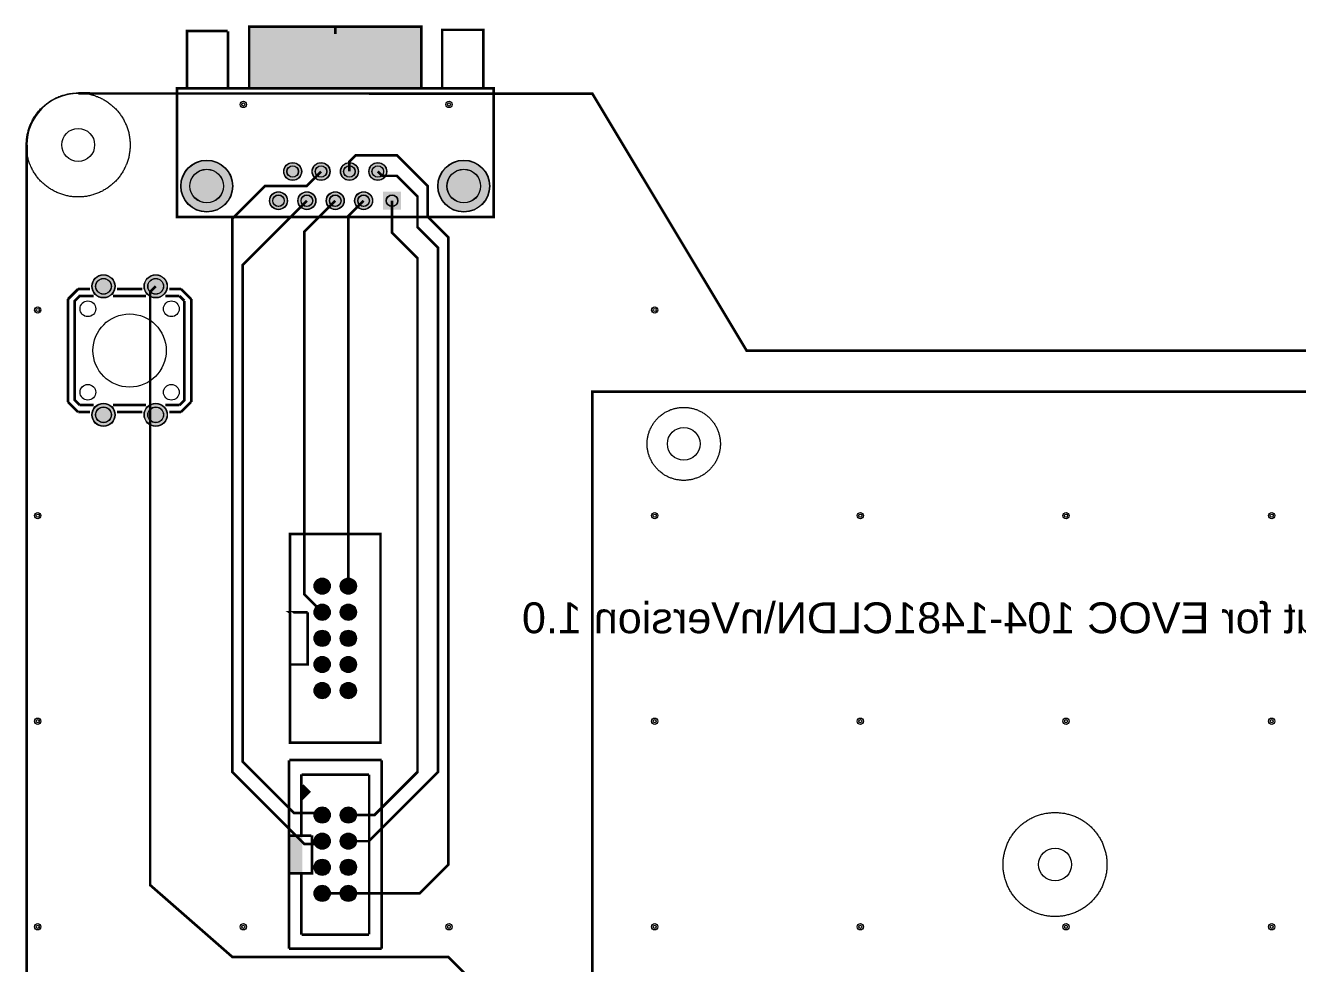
# Model space of a CAD drawing. Header units: millimetres. Extents: x 0 to 200, y -9 to 137.
# Drawn here: x -0.1 to 123.7, y 45.3 to 136.6 of the extents above; entities that cross this region are included whole.
import ezdxf

# ---------------------------------------------------------------- set-up
doc = ezdxf.new("R2010")
doc.units = ezdxf.units.MM
for name, color, linetype, true_color in [('BoardOutLine', 7, 'Continuous', 0xff00ff), ('BottomLayer', 7, 'Continuous', 0x0000ff), ('BottomSolderMaskLayer', 7, 'Continuous', 0xaa00ff), ('Document', 7, 'Continuous', 0xffffff), ('Hole', 7, 'Continuous', 0x222222), ('Multi-Layer', 7, 'Continuous', 0xc0c0c0), ('TopLayer', 7, 'Continuous', 0xff0000), ('TopSilkLayer', 7, 'Continuous', 0xffcc00), ('TopSolderMaskLayer', 7, 'Continuous', 0x800080)]:
    doc.layers.add(name, color=color, linetype=linetype, true_color=true_color)
doc.styles.get("Standard").update_dxf_attribs({"font": 'arial.ttf'})

msp = doc.modelspace()

# ---------------------------------------------------------------- hatches: boundary and pattern name
at = {"layer": 'BottomSolderMaskLayer'}
for points in [[(14.97, 121, 1), (20.03, 121, 1)], [(24.98, 122.42, 1), (26.74, 122.42, 1)], [(27.74, 122.42, 1), (29.5, 122.42, 1)], [(30.5, 122.42, 1), (32.26, 122.42, 1)], [(33.26, 122.42, 1), (35.02, 122.42, 1)], [(39.97, 121, 1), (45.03, 121, 1)], [(23.6, 119.58, 1), (25.36, 119.58, 1)], [(26.36, 119.58, 1), (28.12, 119.58, 1)], [(29.12, 119.58, 1), (30.88, 119.58, 1)], [(31.88, 119.58, 1), (33.64, 119.58, 1)], [(36.4, 118.7), (34.64, 118.7), (34.64, 120.46), (36.4, 120.46)], [(6.33, 111.25, 1), (8.59, 111.25, 1)], [(11.41, 111.25, 1), (13.67, 111.25, 1)], [(6.33, 98.75, 1), (8.59, 98.75, 1)], [(11.41, 98.75, 1), (13.67, 98.75, 1)], [(27.94, 82.08, 1), (29.52, 82.08, 1)], [(30.48, 82.08, 1), (32.06, 82.08, 1)], [(27.94, 79.54, 1), (29.52, 79.54, 1)], [(30.48, 79.54, 1), (32.06, 79.54, 1)], [(27.94, 77, 1), (29.52, 77, 1)], [(30.48, 77, 1), (32.06, 77, 1)], [(27.94, 74.46, 1), (29.52, 74.46, 1)], [(30.48, 74.46, 1), (32.06, 74.46, 1)], [(27.94, 71.92, 1), (29.52, 71.92, 1)], [(30.48, 71.92, 1), (32.06, 71.92, 1)], [(27.94, 59.81, 1), (29.52, 59.81, 1)], [(30.48, 59.81, 1), (32.06, 59.81, 1)], [(27.94, 57.27, 1), (29.52, 57.27, 1)], [(30.48, 57.27, 1), (32.06, 57.27, 1)], [(27.94, 54.73, 1), (29.52, 54.73, 1)], [(30.48, 54.73, 1), (32.06, 54.73, 1)], [(27.94, 52.19, 1), (29.52, 52.19, 1)], [(30.48, 52.19, 1), (32.06, 52.19, 1)]]:
    msp.add_hatch(color=256, dxfattribs=at).paths.add_polyline_path(points)
at = {"layer": 'Document'}
for points in [[(21.6, 130.5), (21.6, 136.5), (38.4, 136.5), (38.4, 130.5)], [(26.7, 62.81), (26.7, 61.46), (27.36, 62.12)], [(26.8, 57.8), (25.6, 57.8), (25.6, 54.2), (26.8, 54.2)]]:
    msp.add_hatch(color=256, dxfattribs=at).paths.add_polyline_path(points)
at = {"layer": 'Multi-Layer'}
for points in [[(15, 121, 1), (20, 121, 1)], [(25.01, 122.42, 1), (26.71, 122.42, 1)], [(27.77, 122.42, 1), (29.47, 122.42, 1)], [(30.53, 122.42, 1), (32.23, 122.42, 1)], [(33.29, 122.42, 1), (34.99, 122.42, 1)], [(40, 121, 1), (45, 121, 1)], [(23.63, 119.58, 1), (25.33, 119.58, 1)], [(26.39, 119.58, 1), (28.09, 119.58, 1)], [(29.15, 119.58, 1), (30.85, 119.58, 1)], [(31.91, 119.58, 1), (33.61, 119.58, 1)], [(36.37, 118.73), (34.67, 118.73), (34.67, 120.43), (36.37, 120.43)], [(6.36, 111.25, 1), (8.56, 111.25, 1)], [(11.44, 111.25, 1), (13.64, 111.25, 1)], [(6.36, 98.75, 1), (8.56, 98.75, 1)], [(11.44, 98.75, 1), (13.64, 98.75, 1)], [(27.97, 82.08, 1), (29.49, 82.08, 1)], [(30.51, 82.08, 1), (32.03, 82.08, 1)], [(27.97, 79.54, 1), (29.49, 79.54, 1)], [(30.51, 79.54, 1), (32.03, 79.54, 1)], [(27.97, 77, 1), (29.49, 77, 1)], [(30.51, 77, 1), (32.03, 77, 1)], [(27.97, 74.46, 1), (29.49, 74.46, 1)], [(30.51, 74.46, 1), (32.03, 74.46, 1)], [(27.97, 71.92, 1), (29.49, 71.92, 1)], [(30.51, 71.92, 1), (32.03, 71.92, 1)], [(27.97, 59.81, 1), (29.49, 59.81, 1)], [(30.51, 59.81, 1), (32.03, 59.81, 1)], [(27.97, 57.27, 1), (29.49, 57.27, 1)], [(30.51, 57.27, 1), (32.03, 57.27, 1)], [(27.97, 54.73, 1), (29.49, 54.73, 1)], [(30.51, 54.73, 1), (32.03, 54.73, 1)], [(27.97, 52.19, 1), (29.49, 52.19, 1)], [(30.51, 52.19, 1), (32.03, 52.19, 1)]]:
    msp.add_hatch(color=256, dxfattribs=at).paths.add_polyline_path(points)
at = {"layer": 'TopSolderMaskLayer'}
for points in [[(14.97, 121, 1), (20.03, 121, 1)], [(24.98, 122.42, 1), (26.74, 122.42, 1)], [(27.74, 122.42, 1), (29.5, 122.42, 1)], [(30.5, 122.42, 1), (32.26, 122.42, 1)], [(33.26, 122.42, 1), (35.02, 122.42, 1)], [(39.97, 121, 1), (45.03, 121, 1)], [(23.6, 119.58, 1), (25.36, 119.58, 1)], [(26.36, 119.58, 1), (28.12, 119.58, 1)], [(29.12, 119.58, 1), (30.88, 119.58, 1)], [(31.88, 119.58, 1), (33.64, 119.58, 1)], [(36.4, 118.7), (34.64, 118.7), (34.64, 120.46), (36.4, 120.46)], [(6.33, 111.25, 1), (8.59, 111.25, 1)], [(11.41, 111.25, 1), (13.67, 111.25, 1)], [(6.33, 98.75, 1), (8.59, 98.75, 1)], [(11.41, 98.75, 1), (13.67, 98.75, 1)], [(27.94, 82.08, 1), (29.52, 82.08, 1)], [(30.48, 82.08, 1), (32.06, 82.08, 1)], [(27.94, 79.54, 1), (29.52, 79.54, 1)], [(30.48, 79.54, 1), (32.06, 79.54, 1)], [(27.94, 77, 1), (29.52, 77, 1)], [(30.48, 77, 1), (32.06, 77, 1)], [(27.94, 74.46, 1), (29.52, 74.46, 1)], [(30.48, 74.46, 1), (32.06, 74.46, 1)], [(27.94, 71.92, 1), (29.52, 71.92, 1)], [(30.48, 71.92, 1), (32.06, 71.92, 1)], [(27.94, 59.81, 1), (29.52, 59.81, 1)], [(30.48, 59.81, 1), (32.06, 59.81, 1)], [(27.94, 57.27, 1), (29.52, 57.27, 1)], [(30.48, 57.27, 1), (32.06, 57.27, 1)], [(27.94, 54.73, 1), (29.52, 54.73, 1)], [(30.48, 54.73, 1), (32.06, 54.73, 1)], [(27.94, 52.19, 1), (29.52, 52.19, 1)], [(30.48, 52.19, 1), (32.06, 52.19, 1)]]:
    msp.add_hatch(color=256, dxfattribs=at).paths.add_polyline_path(points)

# ---------------------------------------------------------------- linework, layer by layer
at = {"layer": 'BoardOutLine', "const_width": 0.254}
for points in [[(5, 130.01), (55, 130), (70, 105), (100, 105), (130, 105)], [(0, 5), (0, 125)]]:
    msp.add_lwpolyline(points, dxfattribs=at)
at = {"layer": 'BoardOutLine'}
msp.add_arc((5, 125), 5, 90, 180.0003, dxfattribs=at)
at = {"layer": 'BottomLayer'}
for points in [[(-0.05, 125), (-0.05, 125.1), (-0.05, 125.2), (-0.04, 125.31), (-0.03, 125.41), (-0.03, 125.51), (-0.01, 125.61), (0, 125.71), (0.01, 125.81), (0.03, 125.91), (0.05, 126.01), (0.07, 126.11), (0.09, 126.21), (0.12, 126.31), (0.15, 126.41), (0.18, 126.5), (0.21, 126.6), (0.24, 126.7), (0.28, 126.79), (0.31, 126.89), (0.35, 126.98), (0.39, 127.08), (0.43, 127.17), (0.48, 127.26), (0.52, 127.35), (0.57, 127.44), (0.62, 127.53), (0.67, 127.62), (0.73, 127.7), (0.78, 127.79), (0.84, 127.87), (0.9, 127.96), (0.96, 128.04), (1.02, 128.12), (1.08, 128.2), (1.15, 128.28), (1.22, 128.36), (1.28, 128.43), (1.35, 128.51), (1.43, 128.58), (1.5, 128.65), (1.57, 128.72), (1.65, 128.79), (1.72, 128.85), (1.8, 128.92), (1.88, 128.98), (1.96, 129.05), (2.04, 129.11), (2.13, 129.16), (2.21, 129.22), (2.3, 129.28), (2.38, 129.33), (2.47, 129.38), (2.56, 129.43), (2.65, 129.48), (2.74, 129.53), (2.83, 129.57), (2.92, 129.62), (3.02, 129.66), (3.11, 129.7), (3.21, 129.73), (3.3, 129.77), (3.4, 129.8), (3.5, 129.83), (3.59, 129.86), (3.69, 129.89), (3.79, 129.91), (3.89, 129.94), (3.99, 129.96), (4.09, 129.98), (4.19, 130), (4.29, 130.01), (4.39, 130.02), (4.49, 130.04), (4.59, 130.04), (4.69, 130.05), (4.8, 130.06), (4.9, 130.06), (5, 130.06), (5.1, 130.06), (5.2, 130.06), (5.31, 130.05), (5.41, 130.04), (5.51, 130.04), (5.61, 130.02), (5.71, 130.01), (5.81, 130), (5.91, 129.98), (6.01, 129.96), (6.11, 129.94), (6.21, 129.91), (6.31, 129.89), (6.41, 129.86), (6.5, 129.83), (6.6, 129.8), (6.7, 129.77), (6.79, 129.73), (6.89, 129.7), (6.98, 129.66), (7.08, 129.62), (7.17, 129.57), (7.26, 129.53), (7.35, 129.48), (7.44, 129.43), (7.53, 129.38), (7.62, 129.33), (7.7, 129.28), (7.79, 129.22), (7.87, 129.16), (7.96, 129.11), (8.04, 129.05), (8.12, 128.98), (8.2, 128.92), (8.28, 128.85), (8.35, 128.79), (8.43, 128.72), (8.5, 128.65), (8.57, 128.58), (8.65, 128.51), (8.72, 128.43), (8.78, 128.36), (8.85, 128.28), (8.92, 128.2), (8.98, 128.12), (9.04, 128.04), (9.1, 127.96), (9.16, 127.87), (9.22, 127.79), (9.27, 127.7), (9.33, 127.62), (9.38, 127.53), (9.43, 127.44), (9.48, 127.35), (9.52, 127.26), (9.57, 127.17), (9.61, 127.08), (9.65, 126.98), (9.69, 126.89), (9.72, 126.79), (9.76, 126.7), (9.79, 126.6), (9.82, 126.5), (9.85, 126.41), (9.88, 126.31), (9.91, 126.21), (9.93, 126.11), (9.95, 126.01), (9.97, 125.91), (9.99, 125.81), (10, 125.71), (10.01, 125.61), (10.03, 125.51), (10.03, 125.41), (10.04, 125.31), (10.05, 125.2), (10.05, 125.1), (10.05, 125), (10.05, 124.9), (10.05, 124.8), (10.04, 124.69), (10.03, 124.59), (10.03, 124.49), (10.01, 124.39), (10, 124.29), (9.99, 124.19), (9.97, 124.09), (9.95, 123.99), (9.93, 123.89), (9.91, 123.79), (9.88, 123.69), (9.85, 123.59), (9.82, 123.5), (9.79, 123.4), (9.76, 123.3), (9.72, 123.21), (9.69, 123.11), (9.65, 123.02), (9.61, 122.92), (9.57, 122.83), (9.52, 122.74), (9.48, 122.65), (9.43, 122.56), (9.38, 122.47), (9.33, 122.38), (9.27, 122.3), (9.22, 122.21), (9.16, 122.13), (9.1, 122.04), (9.04, 121.96), (8.98, 121.88), (8.92, 121.8), (8.85, 121.72), (8.78, 121.64), (8.72, 121.57), (8.65, 121.49), (8.57, 121.42), (8.5, 121.35), (8.43, 121.28), (8.35, 121.21), (8.28, 121.15), (8.2, 121.08), (8.12, 121.02), (8.04, 120.95), (7.96, 120.89), (7.87, 120.84), (7.79, 120.78), (7.7, 120.72), (7.62, 120.67), (7.53, 120.62), (7.44, 120.57), (7.35, 120.52), (7.26, 120.47), (7.17, 120.43), (7.08, 120.38), (6.98, 120.34), (6.89, 120.3), (6.79, 120.27), (6.7, 120.23), (6.6, 120.2), (6.5, 120.17), (6.41, 120.14), (6.31, 120.11), (6.21, 120.09), (6.11, 120.06), (6.01, 120.04), (5.91, 120.02), (5.81, 120), (5.71, 119.99), (5.61, 119.98), (5.51, 119.96), (5.41, 119.96), (5.31, 119.95), (5.2, 119.94), (5.1, 119.94), (5, 119.94), (4.9, 119.94), (4.8, 119.94), (4.69, 119.95), (4.59, 119.96), (4.49, 119.96), (4.39, 119.98), (4.29, 119.99), (4.19, 120), (4.09, 120.02), (3.99, 120.04), (3.89, 120.06), (3.79, 120.09), (3.69, 120.11), (3.59, 120.14), (3.5, 120.17), (3.4, 120.2), (3.3, 120.23), (3.21, 120.27), (3.11, 120.3), (3.02, 120.34), (2.92, 120.38), (2.83, 120.43), (2.74, 120.47), (2.65, 120.52), (2.56, 120.57), (2.47, 120.62), (2.38, 120.67), (2.3, 120.72), (2.21, 120.78), (2.13, 120.84), (2.04, 120.89), (1.96, 120.95), (1.88, 121.02), (1.8, 121.08), (1.72, 121.15), (1.65, 121.21), (1.57, 121.28), (1.5, 121.35), (1.43, 121.42), (1.35, 121.49), (1.28, 121.57), (1.22, 121.64), (1.15, 121.72), (1.08, 121.8), (1.02, 121.88), (0.96, 121.96), (0.9, 122.04), (0.84, 122.13), (0.78, 122.21), (0.73, 122.3), (0.67, 122.38), (0.62, 122.47), (0.57, 122.56), (0.52, 122.65), (0.48, 122.74), (0.43, 122.83), (0.39, 122.92), (0.35, 123.02), (0.31, 123.11), (0.28, 123.21), (0.24, 123.3), (0.21, 123.4), (0.18, 123.5), (0.15, 123.59), (0.12, 123.69), (0.09, 123.79), (0.07, 123.89), (0.05, 123.99), (0.03, 124.09), (0.01, 124.19), (0, 124.29), (-0.01, 124.39), (-0.03, 124.49), (-0.03, 124.59), (-0.04, 124.69), (-0.05, 124.8), (-0.05, 124.9), (-0.05, 125)], [(63.89, 99.47), (63.98, 99.47), (64.06, 99.47), (64.15, 99.46), (64.23, 99.46), (64.32, 99.45), (64.4, 99.44), (64.49, 99.42), (64.57, 99.41), (64.65, 99.39), (64.74, 99.37), (64.82, 99.35), (64.9, 99.33), (64.98, 99.3), (65.06, 99.27), (65.14, 99.25), (65.22, 99.22), (65.3, 99.18), (65.38, 99.15), (65.46, 99.11), (65.53, 99.07), (65.61, 99.03), (65.68, 98.99), (65.76, 98.95), (65.83, 98.9), (65.9, 98.85), (65.97, 98.81), (66.04, 98.76), (66.11, 98.7), (66.17, 98.65), (66.24, 98.59), (66.3, 98.54), (66.36, 98.48), (66.42, 98.42), (66.48, 98.36), (66.54, 98.3), (66.6, 98.23), (66.65, 98.17), (66.7, 98.1), (66.76, 98.03), (66.81, 97.96), (66.85, 97.89), (66.9, 97.82), (66.94, 97.75), (66.99, 97.67), (67.03, 97.6), (67.07, 97.52), (67.11, 97.45), (67.14, 97.37), (67.18, 97.29), (67.21, 97.21), (67.24, 97.13), (67.27, 97.05), (67.29, 96.97), (67.32, 96.89), (67.34, 96.81), (67.36, 96.72), (67.38, 96.64), (67.39, 96.56), (67.41, 96.47), (67.42, 96.39), (67.43, 96.3), (67.44, 96.22), (67.44, 96.13), (67.45, 96.05), (67.45, 95.96), (67.45, 95.88), (67.45, 95.79), (67.44, 95.71), (67.44, 95.62), (67.43, 95.54), (67.42, 95.45), (67.41, 95.37), (67.39, 95.28), (67.38, 95.2), (67.36, 95.12), (67.34, 95.03), (67.32, 94.95), (67.29, 94.87), (67.27, 94.79), (67.24, 94.71), (67.21, 94.63), (67.18, 94.55), (67.14, 94.47), (67.11, 94.39), (67.07, 94.32), (67.03, 94.24), (66.99, 94.17), (66.94, 94.09), (66.9, 94.02), (66.85, 93.95), (66.81, 93.88), (66.76, 93.81), (66.7, 93.74), (66.65, 93.68), (66.6, 93.61), (66.54, 93.55), (66.48, 93.48), (66.42, 93.42), (66.36, 93.36), (66.3, 93.3), (66.24, 93.25), (66.17, 93.19), (66.11, 93.14), (66.04, 93.09), (65.97, 93.04), (65.9, 92.99), (65.83, 92.94), (65.76, 92.89), (65.68, 92.85), (65.61, 92.81), (65.53, 92.77), (65.46, 92.73), (65.38, 92.69), (65.3, 92.66), (65.22, 92.63), (65.14, 92.6), (65.06, 92.57), (64.98, 92.54), (64.9, 92.51), (64.82, 92.49), (64.74, 92.47), (64.65, 92.45), (64.57, 92.43), (64.49, 92.42), (64.4, 92.41), (64.32, 92.39), (64.23, 92.39), (64.15, 92.38), (64.06, 92.37), (63.98, 92.37), (63.89, 92.37), (63.81, 92.37), (63.72, 92.37), (63.64, 92.38), (63.55, 92.39), (63.47, 92.39), (63.38, 92.41), (63.3, 92.42), (63.21, 92.43), (63.13, 92.45), (63.05, 92.47), (62.96, 92.49), (62.88, 92.51), (62.8, 92.54), (62.72, 92.57), (62.64, 92.6), (62.56, 92.63), (62.48, 92.66), (62.4, 92.69), (62.33, 92.73), (62.25, 92.77), (62.17, 92.81), (62.1, 92.85), (62.03, 92.89), (61.95, 92.94), (61.88, 92.99), (61.81, 93.04), (61.74, 93.09), (61.68, 93.14), (61.61, 93.19), (61.55, 93.25), (61.48, 93.3), (61.42, 93.36), (61.36, 93.42), (61.3, 93.48), (61.24, 93.55), (61.19, 93.61), (61.13, 93.68), (61.08, 93.74), (61.03, 93.81), (60.98, 93.88), (60.93, 93.95), (60.88, 94.02), (60.84, 94.09), (60.79, 94.17), (60.75, 94.24), (60.71, 94.32), (60.68, 94.39), (60.64, 94.47), (60.61, 94.55), (60.57, 94.63), (60.54, 94.71), (60.52, 94.79), (60.49, 94.87), (60.47, 94.95), (60.44, 95.03), (60.42, 95.12), (60.41, 95.2), (60.39, 95.28), (60.37, 95.37), (60.36, 95.45), (60.35, 95.54), (60.34, 95.62), (60.34, 95.71), (60.33, 95.79), (60.33, 95.88), (60.33, 95.96), (60.33, 96.05), (60.34, 96.13), (60.34, 96.22), (60.35, 96.3), (60.36, 96.39), (60.37, 96.47), (60.39, 96.56), (60.41, 96.64), (60.42, 96.72), (60.44, 96.81), (60.47, 96.89), (60.49, 96.97), (60.52, 97.05), (60.54, 97.13), (60.57, 97.21), (60.61, 97.29), (60.64, 97.37), (60.68, 97.45), (60.71, 97.52), (60.75, 97.6), (60.79, 97.67), (60.84, 97.75), (60.88, 97.82), (60.93, 97.89), (60.98, 97.96), (61.03, 98.03), (61.08, 98.1), (61.13, 98.17), (61.19, 98.23), (61.24, 98.3), (61.3, 98.36), (61.36, 98.42), (61.42, 98.48), (61.48, 98.54), (61.55, 98.59), (61.61, 98.65), (61.68, 98.7), (61.74, 98.76), (61.81, 98.81), (61.88, 98.85), (61.95, 98.9), (62.03, 98.95), (62.1, 98.99), (62.17, 99.03), (62.25, 99.07), (62.33, 99.11), (62.4, 99.15), (62.48, 99.18), (62.56, 99.22), (62.64, 99.25), (62.72, 99.27), (62.8, 99.3), (62.88, 99.33), (62.96, 99.35), (63.05, 99.37), (63.13, 99.39), (63.21, 99.41), (63.3, 99.42), (63.38, 99.44), (63.47, 99.45), (63.55, 99.46), (63.64, 99.46), (63.72, 99.47), (63.81, 99.47), (63.89, 99.47)], [(94.95, 55), (94.95, 55.1), (94.95, 55.2), (94.96, 55.31), (94.97, 55.41), (94.97, 55.51), (94.99, 55.61), (95, 55.71), (95.01, 55.81), (95.03, 55.91), (95.05, 56.01), (95.07, 56.11), (95.09, 56.21), (95.12, 56.31), (95.15, 56.41), (95.18, 56.5), (95.21, 56.6), (95.24, 56.7), (95.28, 56.79), (95.31, 56.89), (95.35, 56.98), (95.39, 57.08), (95.43, 57.17), (95.48, 57.26), (95.52, 57.35), (95.57, 57.44), (95.62, 57.53), (95.67, 57.62), (95.73, 57.7), (95.78, 57.79), (95.84, 57.87), (95.9, 57.96), (95.96, 58.04), (96.02, 58.12), (96.08, 58.2), (96.15, 58.28), (96.22, 58.36), (96.28, 58.43), (96.35, 58.51), (96.43, 58.58), (96.5, 58.65), (96.57, 58.72), (96.65, 58.79), (96.72, 58.85), (96.8, 58.92), (96.88, 58.98), (96.96, 59.05), (97.04, 59.11), (97.13, 59.16), (97.21, 59.22), (97.3, 59.28), (97.38, 59.33), (97.47, 59.38), (97.56, 59.43), (97.65, 59.48), (97.74, 59.53), (97.83, 59.57), (97.92, 59.62), (98.02, 59.66), (98.11, 59.7), (98.21, 59.73), (98.3, 59.77), (98.4, 59.8), (98.5, 59.83), (98.59, 59.86), (98.69, 59.89), (98.79, 59.91), (98.89, 59.94), (98.99, 59.96), (99.09, 59.98), (99.19, 60), (99.29, 60.01), (99.39, 60.02), (99.49, 60.04), (99.59, 60.04), (99.69, 60.05), (99.8, 60.06), (99.9, 60.06), (100, 60.06), (100.1, 60.06), (100.2, 60.06), (100.31, 60.05), (100.41, 60.04), (100.51, 60.04), (100.61, 60.02), (100.71, 60.01), (100.81, 60), (100.91, 59.98), (101.01, 59.96), (101.11, 59.94), (101.21, 59.91), (101.31, 59.89), (101.41, 59.86), (101.5, 59.83), (101.6, 59.8), (101.7, 59.77), (101.79, 59.73), (101.89, 59.7), (101.98, 59.66), (102.08, 59.62), (102.17, 59.57), (102.26, 59.53), (102.35, 59.48), (102.44, 59.43), (102.53, 59.38), (102.62, 59.33), (102.7, 59.28), (102.79, 59.22), (102.87, 59.16), (102.96, 59.11), (103.04, 59.05), (103.12, 58.98), (103.2, 58.92), (103.28, 58.85), (103.35, 58.79), (103.43, 58.72), (103.5, 58.65), (103.57, 58.58), (103.65, 58.51), (103.72, 58.43), (103.78, 58.36), (103.85, 58.28), (103.92, 58.2), (103.98, 58.12), (104.04, 58.04), (104.1, 57.96), (104.16, 57.87), (104.22, 57.79), (104.27, 57.7), (104.33, 57.62), (104.38, 57.53), (104.43, 57.44), (104.48, 57.35), (104.52, 57.26), (104.57, 57.17), (104.61, 57.08), (104.65, 56.98), (104.69, 56.89), (104.72, 56.79), (104.76, 56.7), (104.79, 56.6), (104.82, 56.5), (104.85, 56.41), (104.88, 56.31), (104.91, 56.21), (104.93, 56.11), (104.95, 56.01), (104.97, 55.91), (104.99, 55.81), (105, 55.71), (105.01, 55.61), (105.03, 55.51), (105.03, 55.41), (105.04, 55.31), (105.05, 55.2), (105.05, 55.1), (105.05, 55), (105.05, 54.9), (105.05, 54.8), (105.04, 54.69), (105.03, 54.59), (105.03, 54.49), (105.01, 54.39), (105, 54.29), (104.99, 54.19), (104.97, 54.09), (104.95, 53.99), (104.93, 53.89), (104.91, 53.79), (104.88, 53.69), (104.85, 53.59), (104.82, 53.49), (104.79, 53.4), (104.76, 53.3), (104.72, 53.21), (104.69, 53.11), (104.65, 53.02), (104.61, 52.92), (104.57, 52.83), (104.52, 52.74), (104.48, 52.65), (104.43, 52.56), (104.38, 52.47), (104.33, 52.38), (104.27, 52.3), (104.22, 52.21), (104.16, 52.13), (104.1, 52.04), (104.04, 51.96), (103.98, 51.88), (103.92, 51.8), (103.85, 51.72), (103.78, 51.64), (103.72, 51.57), (103.65, 51.49), (103.57, 51.42), (103.5, 51.35), (103.43, 51.28), (103.35, 51.21), (103.28, 51.15), (103.2, 51.08), (103.12, 51.02), (103.04, 50.95), (102.96, 50.89), (102.87, 50.83), (102.79, 50.78), (102.7, 50.72), (102.62, 50.67), (102.53, 50.62), (102.44, 50.57), (102.35, 50.52), (102.26, 50.47), (102.17, 50.43), (102.08, 50.38), (101.98, 50.34), (101.89, 50.3), (101.79, 50.27), (101.7, 50.23), (101.6, 50.2), (101.5, 50.17), (101.41, 50.14), (101.31, 50.11), (101.21, 50.09), (101.11, 50.06), (101.01, 50.04), (100.91, 50.02), (100.81, 50), (100.71, 49.99), (100.61, 49.98), (100.51, 49.96), (100.41, 49.95), (100.31, 49.95), (100.2, 49.94), (100.1, 49.94), (100, 49.94), (99.9, 49.94), (99.8, 49.94), (99.69, 49.95), (99.59, 49.95), (99.49, 49.96), (99.39, 49.98), (99.29, 49.99), (99.19, 50), (99.09, 50.02), (98.99, 50.04), (98.89, 50.06), (98.79, 50.09), (98.69, 50.11), (98.59, 50.14), (98.5, 50.17), (98.4, 50.2), (98.3, 50.23), (98.21, 50.27), (98.11, 50.3), (98.02, 50.34), (97.92, 50.38), (97.83, 50.43), (97.74, 50.47), (97.65, 50.52), (97.56, 50.57), (97.47, 50.62), (97.38, 50.67), (97.3, 50.72), (97.21, 50.78), (97.13, 50.83), (97.04, 50.89), (96.96, 50.95), (96.88, 51.02), (96.8, 51.08), (96.72, 51.15), (96.65, 51.21), (96.57, 51.28), (96.5, 51.35), (96.43, 51.42), (96.35, 51.49), (96.28, 51.57), (96.22, 51.64), (96.15, 51.72), (96.08, 51.8), (96.02, 51.88), (95.96, 51.96), (95.9, 52.04), (95.84, 52.13), (95.78, 52.21), (95.73, 52.3), (95.67, 52.38), (95.62, 52.47), (95.57, 52.56), (95.52, 52.65), (95.48, 52.74), (95.43, 52.83), (95.39, 52.92), (95.35, 53.02), (95.31, 53.11), (95.28, 53.21), (95.24, 53.3), (95.21, 53.4), (95.18, 53.49), (95.15, 53.59), (95.12, 53.69), (95.09, 53.79), (95.07, 53.89), (95.05, 53.99), (95.03, 54.09), (95.01, 54.19), (95, 54.29), (94.99, 54.39), (94.97, 54.49), (94.97, 54.59), (94.96, 54.69), (94.95, 54.8), (94.95, 54.9), (94.95, 55)]]:
    msp.add_lwpolyline(points, close=True, dxfattribs=at)
at = {"layer": 'BottomSolderMaskLayer'}
for centre, radius in [((17.5, 121), 2.53), ((17.5, 121), 1.64), ((25.86, 122.42), 0.875), ((25.86, 122.42), 0.566), ((28.62, 122.42), 0.875), ((28.62, 122.42), 0.566), ((31.38, 122.42), 0.875), ((31.38, 122.42), 0.566), ((34.14, 122.42), 0.875), ((34.14, 122.42), 0.566), ((42.5, 121), 2.53), ((42.5, 121), 1.64), ((24.48, 119.58), 0.875), ((24.48, 119.58), 0.566), ((27.24, 119.58), 0.875), ((27.24, 119.58), 0.566), ((30, 119.58), 0.875), ((30, 119.58), 0.566), ((32.76, 119.58), 0.875), ((32.76, 119.58), 0.566), ((35.52, 119.58), 0.566), ((7.46, 111.25), 1.13), ((7.46, 111.25), 0.767), ((12.54, 111.25), 1.13), ((12.54, 111.25), 0.767), ((7.46, 98.75), 1.13), ((7.46, 98.75), 0.767), ((12.54, 98.75), 1.13), ((12.54, 98.75), 0.767), ((28.73, 82.08), 0.787), ((28.73, 82.08), 0.568), ((31.27, 82.08), 0.787), ((31.27, 82.08), 0.568), ((28.73, 79.54), 0.787), ((28.73, 79.54), 0.568), ((31.27, 79.54), 0.787), ((31.27, 79.54), 0.568), ((28.73, 77), 0.787), ((28.73, 77), 0.568), ((31.27, 77), 0.787), ((31.27, 77), 0.568), ((28.73, 74.46), 0.787), ((28.73, 74.46), 0.568), ((31.27, 74.46), 0.787), ((31.27, 74.46), 0.568), ((28.73, 71.92), 0.787), ((28.73, 71.92), 0.568), ((31.27, 71.92), 0.787), ((31.27, 71.92), 0.568), ((28.73, 59.81), 0.787), ((28.73, 59.81), 0.568), ((31.27, 59.81), 0.787), ((31.27, 59.81), 0.568), ((28.73, 57.27), 0.787), ((28.73, 57.27), 0.568), ((31.27, 57.27), 0.787), ((31.27, 57.27), 0.568), ((28.73, 54.73), 0.787), ((28.73, 54.73), 0.568), ((31.27, 54.73), 0.787), ((31.27, 54.73), 0.568), ((28.73, 52.19), 0.787), ((28.73, 52.19), 0.568), ((31.27, 52.19), 0.787), ((31.27, 52.19), 0.568)]:
    msp.add_circle(centre, radius, dxfattribs=at)
at = {"layer": 'Hole'}
for centre in [(21.07, 128.94), (41.07, 128.94), (1.07, 108.94), (61.07, 108.94), (1.07, 88.94), (61.07, 88.94), (81.07, 88.94), (101.07, 88.94), (121.07, 88.94), (1.07, 68.94), (61.07, 68.94), (81.07, 68.94), (101.07, 68.94), (121.07, 68.94), (1.07, 48.94), (21.07, 48.94), (41.07, 48.94), (61.07, 48.94), (81.07, 48.94), (101.07, 48.94), (121.07, 48.94)]:
    msp.add_circle(centre, 0.153, dxfattribs=at)
at = {"layer": 'Multi-Layer'}
for centre, radius in [((21.07, 128.94), 0.305), ((41.07, 128.94), 0.305), ((5, 125), 1.6), ((17.5, 121), 2.5), ((17.5, 121), 1.63), ((25.86, 122.42), 0.85), ((25.86, 122.42), 0.55), ((28.62, 122.42), 0.85), ((28.62, 122.42), 0.55), ((31.38, 122.42), 0.85), ((31.38, 122.42), 0.55), ((34.14, 122.42), 0.85), ((34.14, 122.42), 0.55), ((42.5, 121), 2.5), ((42.5, 121), 1.63), ((24.48, 119.58), 0.85), ((24.48, 119.58), 0.55), ((27.24, 119.58), 0.85), ((27.24, 119.58), 0.55), ((30, 119.58), 0.85), ((30, 119.58), 0.55), ((32.76, 119.58), 0.85), ((32.76, 119.58), 0.55), ((35.52, 119.58), 0.55), ((7.46, 111.25), 1.1), ((7.46, 111.25), 0.75), ((12.54, 111.25), 1.1), ((12.54, 111.25), 0.75), ((1.07, 108.94), 0.305), ((61.07, 108.94), 0.305), ((7.46, 98.75), 1.1), ((7.46, 98.75), 0.75), ((12.54, 98.75), 1.1), ((12.54, 98.75), 0.75), ((63.89, 95.92), 1.59), ((1.07, 88.94), 0.305), ((61.07, 88.94), 0.305), ((81.07, 88.94), 0.305), ((101.07, 88.94), 0.305), ((121.07, 88.94), 0.305), ((28.73, 82.08), 0.762), ((28.73, 82.08), 0.55), ((31.27, 82.08), 0.762), ((31.27, 82.08), 0.55), ((28.73, 79.54), 0.762), ((28.73, 79.54), 0.55), ((31.27, 79.54), 0.762), ((31.27, 79.54), 0.55), ((28.73, 77), 0.762), ((28.73, 77), 0.55), ((31.27, 77), 0.762), ((31.27, 77), 0.55), ((28.73, 74.46), 0.762), ((28.73, 74.46), 0.55), ((31.27, 74.46), 0.762), ((31.27, 74.46), 0.55), ((28.73, 71.92), 0.762), ((28.73, 71.92), 0.55), ((31.27, 71.92), 0.762), ((31.27, 71.92), 0.55), ((1.07, 68.94), 0.305), ((61.07, 68.94), 0.305), ((81.07, 68.94), 0.305), ((101.07, 68.94), 0.305), ((121.07, 68.94), 0.305), ((28.73, 59.81), 0.762), ((28.73, 59.81), 0.55), ((31.27, 59.81), 0.762), ((31.27, 59.81), 0.55), ((28.73, 57.27), 0.762), ((28.73, 57.27), 0.55), ((31.27, 57.27), 0.762), ((31.27, 57.27), 0.55), ((100, 55), 1.6), ((28.73, 54.73), 0.762), ((28.73, 54.73), 0.55), ((31.27, 54.73), 0.762), ((31.27, 54.73), 0.55), ((28.73, 52.19), 0.762), ((28.73, 52.19), 0.55), ((31.27, 52.19), 0.762), ((31.27, 52.19), 0.55), ((1.07, 48.94), 0.305), ((21.07, 48.94), 0.305), ((41.07, 48.94), 0.305), ((61.07, 48.94), 0.305), ((81.07, 48.94), 0.305), ((101.07, 48.94), 0.305), ((121.07, 48.94), 0.305)]:
    msp.add_circle(centre, radius, dxfattribs=at)
at = {"layer": 'TopLayer'}
for points in [[(-0.05, 125), (-0.05, 125.1), (-0.05, 125.2), (-0.04, 125.31), (-0.03, 125.41), (-0.03, 125.51), (-0.01, 125.61), (0, 125.71), (0.01, 125.81), (0.03, 125.91), (0.05, 126.01), (0.07, 126.11), (0.09, 126.21), (0.12, 126.31), (0.15, 126.41), (0.18, 126.5), (0.21, 126.6), (0.24, 126.7), (0.28, 126.79), (0.31, 126.89), (0.35, 126.98), (0.39, 127.08), (0.43, 127.17), (0.48, 127.26), (0.52, 127.35), (0.57, 127.44), (0.62, 127.53), (0.67, 127.62), (0.73, 127.7), (0.78, 127.79), (0.84, 127.87), (0.9, 127.96), (0.96, 128.04), (1.02, 128.12), (1.08, 128.2), (1.15, 128.28), (1.22, 128.36), (1.28, 128.43), (1.35, 128.51), (1.43, 128.58), (1.5, 128.65), (1.57, 128.72), (1.65, 128.79), (1.72, 128.85), (1.8, 128.92), (1.88, 128.98), (1.96, 129.05), (2.04, 129.11), (2.13, 129.16), (2.21, 129.22), (2.3, 129.28), (2.38, 129.33), (2.47, 129.38), (2.56, 129.43), (2.65, 129.48), (2.74, 129.53), (2.83, 129.57), (2.92, 129.62), (3.02, 129.66), (3.11, 129.7), (3.21, 129.73), (3.3, 129.77), (3.4, 129.8), (3.5, 129.83), (3.59, 129.86), (3.69, 129.89), (3.79, 129.91), (3.89, 129.94), (3.99, 129.96), (4.09, 129.98), (4.19, 130), (4.29, 130.01), (4.39, 130.02), (4.49, 130.04), (4.59, 130.04), (4.69, 130.05), (4.8, 130.06), (4.9, 130.06), (5, 130.06), (5.1, 130.06), (5.2, 130.06), (5.31, 130.05), (5.41, 130.04), (5.51, 130.04), (5.61, 130.02), (5.71, 130.01), (5.81, 130), (5.91, 129.98), (6.01, 129.96), (6.11, 129.94), (6.21, 129.91), (6.31, 129.89), (6.41, 129.86), (6.5, 129.83), (6.6, 129.8), (6.7, 129.77), (6.79, 129.73), (6.89, 129.7), (6.98, 129.66), (7.08, 129.62), (7.17, 129.57), (7.26, 129.53), (7.35, 129.48), (7.44, 129.43), (7.53, 129.38), (7.62, 129.33), (7.7, 129.28), (7.79, 129.22), (7.87, 129.16), (7.96, 129.11), (8.04, 129.05), (8.12, 128.98), (8.2, 128.92), (8.28, 128.85), (8.35, 128.79), (8.43, 128.72), (8.5, 128.65), (8.57, 128.58), (8.65, 128.51), (8.72, 128.43), (8.78, 128.36), (8.85, 128.28), (8.92, 128.2), (8.98, 128.12), (9.04, 128.04), (9.1, 127.96), (9.16, 127.87), (9.22, 127.79), (9.27, 127.7), (9.33, 127.62), (9.38, 127.53), (9.43, 127.44), (9.48, 127.35), (9.52, 127.26), (9.57, 127.17), (9.61, 127.08), (9.65, 126.98), (9.69, 126.89), (9.72, 126.79), (9.76, 126.7), (9.79, 126.6), (9.82, 126.5), (9.85, 126.41), (9.88, 126.31), (9.91, 126.21), (9.93, 126.11), (9.95, 126.01), (9.97, 125.91), (9.99, 125.81), (10, 125.71), (10.01, 125.61), (10.03, 125.51), (10.03, 125.41), (10.04, 125.31), (10.05, 125.2), (10.05, 125.1), (10.05, 125), (10.05, 124.9), (10.05, 124.8), (10.04, 124.69), (10.03, 124.59), (10.03, 124.49), (10.01, 124.39), (10, 124.29), (9.99, 124.19), (9.97, 124.09), (9.95, 123.99), (9.93, 123.89), (9.91, 123.79), (9.88, 123.69), (9.85, 123.59), (9.82, 123.5), (9.79, 123.4), (9.76, 123.3), (9.72, 123.21), (9.69, 123.11), (9.65, 123.02), (9.61, 122.92), (9.57, 122.83), (9.52, 122.74), (9.48, 122.65), (9.43, 122.56), (9.38, 122.47), (9.33, 122.38), (9.27, 122.3), (9.22, 122.21), (9.16, 122.13), (9.1, 122.04), (9.04, 121.96), (8.98, 121.88), (8.92, 121.8), (8.85, 121.72), (8.78, 121.64), (8.72, 121.57), (8.65, 121.49), (8.57, 121.42), (8.5, 121.35), (8.43, 121.28), (8.35, 121.21), (8.28, 121.15), (8.2, 121.08), (8.12, 121.02), (8.04, 120.95), (7.96, 120.89), (7.87, 120.84), (7.79, 120.78), (7.7, 120.72), (7.62, 120.67), (7.53, 120.62), (7.44, 120.57), (7.35, 120.52), (7.26, 120.47), (7.17, 120.43), (7.08, 120.38), (6.98, 120.34), (6.89, 120.3), (6.79, 120.27), (6.7, 120.23), (6.6, 120.2), (6.5, 120.17), (6.41, 120.14), (6.31, 120.11), (6.21, 120.09), (6.11, 120.06), (6.01, 120.04), (5.91, 120.02), (5.81, 120), (5.71, 119.99), (5.61, 119.98), (5.51, 119.96), (5.41, 119.96), (5.31, 119.95), (5.2, 119.94), (5.1, 119.94), (5, 119.94), (4.9, 119.94), (4.8, 119.94), (4.69, 119.95), (4.59, 119.96), (4.49, 119.96), (4.39, 119.98), (4.29, 119.99), (4.19, 120), (4.09, 120.02), (3.99, 120.04), (3.89, 120.06), (3.79, 120.09), (3.69, 120.11), (3.59, 120.14), (3.5, 120.17), (3.4, 120.2), (3.3, 120.23), (3.21, 120.27), (3.11, 120.3), (3.02, 120.34), (2.92, 120.38), (2.83, 120.43), (2.74, 120.47), (2.65, 120.52), (2.56, 120.57), (2.47, 120.62), (2.38, 120.67), (2.3, 120.72), (2.21, 120.78), (2.13, 120.84), (2.04, 120.89), (1.96, 120.95), (1.88, 121.02), (1.8, 121.08), (1.72, 121.15), (1.65, 121.21), (1.57, 121.28), (1.5, 121.35), (1.43, 121.42), (1.35, 121.49), (1.28, 121.57), (1.22, 121.64), (1.15, 121.72), (1.08, 121.8), (1.02, 121.88), (0.96, 121.96), (0.9, 122.04), (0.84, 122.13), (0.78, 122.21), (0.73, 122.3), (0.67, 122.38), (0.62, 122.47), (0.57, 122.56), (0.52, 122.65), (0.48, 122.74), (0.43, 122.83), (0.39, 122.92), (0.35, 123.02), (0.31, 123.11), (0.28, 123.21), (0.24, 123.3), (0.21, 123.4), (0.18, 123.5), (0.15, 123.59), (0.12, 123.69), (0.09, 123.79), (0.07, 123.89), (0.05, 123.99), (0.03, 124.09), (0.01, 124.19), (0, 124.29), (-0.01, 124.39), (-0.03, 124.49), (-0.03, 124.59), (-0.04, 124.69), (-0.05, 124.8), (-0.05, 124.9), (-0.05, 125)], [(63.89, 99.47), (63.98, 99.47), (64.06, 99.47), (64.15, 99.46), (64.23, 99.46), (64.32, 99.45), (64.4, 99.44), (64.49, 99.42), (64.57, 99.41), (64.65, 99.39), (64.74, 99.37), (64.82, 99.35), (64.9, 99.33), (64.98, 99.3), (65.06, 99.27), (65.14, 99.25), (65.22, 99.22), (65.3, 99.18), (65.38, 99.15), (65.46, 99.11), (65.53, 99.07), (65.61, 99.03), (65.68, 98.99), (65.76, 98.95), (65.83, 98.9), (65.9, 98.85), (65.97, 98.81), (66.04, 98.76), (66.11, 98.7), (66.17, 98.65), (66.24, 98.59), (66.3, 98.54), (66.36, 98.48), (66.42, 98.42), (66.48, 98.36), (66.54, 98.3), (66.6, 98.23), (66.65, 98.17), (66.7, 98.1), (66.76, 98.03), (66.81, 97.96), (66.85, 97.89), (66.9, 97.82), (66.94, 97.75), (66.99, 97.67), (67.03, 97.6), (67.07, 97.52), (67.11, 97.45), (67.14, 97.37), (67.18, 97.29), (67.21, 97.21), (67.24, 97.13), (67.27, 97.05), (67.29, 96.97), (67.32, 96.89), (67.34, 96.81), (67.36, 96.72), (67.38, 96.64), (67.39, 96.56), (67.41, 96.47), (67.42, 96.39), (67.43, 96.3), (67.44, 96.22), (67.44, 96.13), (67.45, 96.05), (67.45, 95.96), (67.45, 95.88), (67.45, 95.79), (67.44, 95.71), (67.44, 95.62), (67.43, 95.54), (67.42, 95.45), (67.41, 95.37), (67.39, 95.28), (67.38, 95.2), (67.36, 95.12), (67.34, 95.03), (67.32, 94.95), (67.29, 94.87), (67.27, 94.79), (67.24, 94.71), (67.21, 94.63), (67.18, 94.55), (67.14, 94.47), (67.11, 94.39), (67.07, 94.32), (67.03, 94.24), (66.99, 94.17), (66.94, 94.09), (66.9, 94.02), (66.85, 93.95), (66.81, 93.88), (66.76, 93.81), (66.7, 93.74), (66.65, 93.68), (66.6, 93.61), (66.54, 93.55), (66.48, 93.48), (66.42, 93.42), (66.36, 93.36), (66.3, 93.3), (66.24, 93.25), (66.17, 93.19), (66.11, 93.14), (66.04, 93.09), (65.97, 93.04), (65.9, 92.99), (65.83, 92.94), (65.76, 92.89), (65.68, 92.85), (65.61, 92.81), (65.53, 92.77), (65.46, 92.73), (65.38, 92.69), (65.3, 92.66), (65.22, 92.63), (65.14, 92.6), (65.06, 92.57), (64.98, 92.54), (64.9, 92.51), (64.82, 92.49), (64.74, 92.47), (64.65, 92.45), (64.57, 92.43), (64.49, 92.42), (64.4, 92.41), (64.32, 92.39), (64.23, 92.39), (64.15, 92.38), (64.06, 92.37), (63.98, 92.37), (63.89, 92.37), (63.81, 92.37), (63.72, 92.37), (63.64, 92.38), (63.55, 92.39), (63.47, 92.39), (63.38, 92.41), (63.3, 92.42), (63.21, 92.43), (63.13, 92.45), (63.05, 92.47), (62.96, 92.49), (62.88, 92.51), (62.8, 92.54), (62.72, 92.57), (62.64, 92.6), (62.56, 92.63), (62.48, 92.66), (62.4, 92.69), (62.33, 92.73), (62.25, 92.77), (62.17, 92.81), (62.1, 92.85), (62.03, 92.89), (61.95, 92.94), (61.88, 92.99), (61.81, 93.04), (61.74, 93.09), (61.68, 93.14), (61.61, 93.19), (61.55, 93.25), (61.48, 93.3), (61.42, 93.36), (61.36, 93.42), (61.3, 93.48), (61.24, 93.55), (61.19, 93.61), (61.13, 93.68), (61.08, 93.74), (61.03, 93.81), (60.98, 93.88), (60.93, 93.95), (60.88, 94.02), (60.84, 94.09), (60.79, 94.17), (60.75, 94.24), (60.71, 94.32), (60.68, 94.39), (60.64, 94.47), (60.61, 94.55), (60.57, 94.63), (60.54, 94.71), (60.52, 94.79), (60.49, 94.87), (60.47, 94.95), (60.44, 95.03), (60.42, 95.12), (60.41, 95.2), (60.39, 95.28), (60.37, 95.37), (60.36, 95.45), (60.35, 95.54), (60.34, 95.62), (60.34, 95.71), (60.33, 95.79), (60.33, 95.88), (60.33, 95.96), (60.33, 96.05), (60.34, 96.13), (60.34, 96.22), (60.35, 96.3), (60.36, 96.39), (60.37, 96.47), (60.39, 96.56), (60.41, 96.64), (60.42, 96.72), (60.44, 96.81), (60.47, 96.89), (60.49, 96.97), (60.52, 97.05), (60.54, 97.13), (60.57, 97.21), (60.61, 97.29), (60.64, 97.37), (60.68, 97.45), (60.71, 97.52), (60.75, 97.6), (60.79, 97.67), (60.84, 97.75), (60.88, 97.82), (60.93, 97.89), (60.98, 97.96), (61.03, 98.03), (61.08, 98.1), (61.13, 98.17), (61.19, 98.23), (61.24, 98.3), (61.3, 98.36), (61.36, 98.42), (61.42, 98.48), (61.48, 98.54), (61.55, 98.59), (61.61, 98.65), (61.68, 98.7), (61.74, 98.76), (61.81, 98.81), (61.88, 98.85), (61.95, 98.9), (62.03, 98.95), (62.1, 98.99), (62.17, 99.03), (62.25, 99.07), (62.33, 99.11), (62.4, 99.15), (62.48, 99.18), (62.56, 99.22), (62.64, 99.25), (62.72, 99.27), (62.8, 99.3), (62.88, 99.33), (62.96, 99.35), (63.05, 99.37), (63.13, 99.39), (63.21, 99.41), (63.3, 99.42), (63.38, 99.44), (63.47, 99.45), (63.55, 99.46), (63.64, 99.46), (63.72, 99.47), (63.81, 99.47), (63.89, 99.47)], [(94.95, 55), (94.95, 55.1), (94.95, 55.2), (94.96, 55.31), (94.97, 55.41), (94.97, 55.51), (94.99, 55.61), (95, 55.71), (95.01, 55.81), (95.03, 55.91), (95.05, 56.01), (95.07, 56.11), (95.09, 56.21), (95.12, 56.31), (95.15, 56.41), (95.18, 56.5), (95.21, 56.6), (95.24, 56.7), (95.28, 56.79), (95.31, 56.89), (95.35, 56.98), (95.39, 57.08), (95.43, 57.17), (95.48, 57.26), (95.52, 57.35), (95.57, 57.44), (95.62, 57.53), (95.67, 57.62), (95.73, 57.7), (95.78, 57.79), (95.84, 57.87), (95.9, 57.96), (95.96, 58.04), (96.02, 58.12), (96.08, 58.2), (96.15, 58.28), (96.22, 58.36), (96.28, 58.43), (96.35, 58.51), (96.43, 58.58), (96.5, 58.65), (96.57, 58.72), (96.65, 58.79), (96.72, 58.85), (96.8, 58.92), (96.88, 58.98), (96.96, 59.05), (97.04, 59.11), (97.13, 59.16), (97.21, 59.22), (97.3, 59.28), (97.38, 59.33), (97.47, 59.38), (97.56, 59.43), (97.65, 59.48), (97.74, 59.53), (97.83, 59.57), (97.92, 59.62), (98.02, 59.66), (98.11, 59.7), (98.21, 59.73), (98.3, 59.77), (98.4, 59.8), (98.5, 59.83), (98.59, 59.86), (98.69, 59.89), (98.79, 59.91), (98.89, 59.94), (98.99, 59.96), (99.09, 59.98), (99.19, 60), (99.29, 60.01), (99.39, 60.02), (99.49, 60.04), (99.59, 60.04), (99.69, 60.05), (99.8, 60.06), (99.9, 60.06), (100, 60.06), (100.1, 60.06), (100.2, 60.06), (100.31, 60.05), (100.41, 60.04), (100.51, 60.04), (100.61, 60.02), (100.71, 60.01), (100.81, 60), (100.91, 59.98), (101.01, 59.96), (101.11, 59.94), (101.21, 59.91), (101.31, 59.89), (101.41, 59.86), (101.5, 59.83), (101.6, 59.8), (101.7, 59.77), (101.79, 59.73), (101.89, 59.7), (101.98, 59.66), (102.08, 59.62), (102.17, 59.57), (102.26, 59.53), (102.35, 59.48), (102.44, 59.43), (102.53, 59.38), (102.62, 59.33), (102.7, 59.28), (102.79, 59.22), (102.87, 59.16), (102.96, 59.11), (103.04, 59.05), (103.12, 58.98), (103.2, 58.92), (103.28, 58.85), (103.35, 58.79), (103.43, 58.72), (103.5, 58.65), (103.57, 58.58), (103.65, 58.51), (103.72, 58.43), (103.78, 58.36), (103.85, 58.28), (103.92, 58.2), (103.98, 58.12), (104.04, 58.04), (104.1, 57.96), (104.16, 57.87), (104.22, 57.79), (104.27, 57.7), (104.33, 57.62), (104.38, 57.53), (104.43, 57.44), (104.48, 57.35), (104.52, 57.26), (104.57, 57.17), (104.61, 57.08), (104.65, 56.98), (104.69, 56.89), (104.72, 56.79), (104.76, 56.7), (104.79, 56.6), (104.82, 56.5), (104.85, 56.41), (104.88, 56.31), (104.91, 56.21), (104.93, 56.11), (104.95, 56.01), (104.97, 55.91), (104.99, 55.81), (105, 55.71), (105.01, 55.61), (105.03, 55.51), (105.03, 55.41), (105.04, 55.31), (105.05, 55.2), (105.05, 55.1), (105.05, 55), (105.05, 54.9), (105.05, 54.8), (105.04, 54.69), (105.03, 54.59), (105.03, 54.49), (105.01, 54.39), (105, 54.29), (104.99, 54.19), (104.97, 54.09), (104.95, 53.99), (104.93, 53.89), (104.91, 53.79), (104.88, 53.69), (104.85, 53.59), (104.82, 53.49), (104.79, 53.4), (104.76, 53.3), (104.72, 53.21), (104.69, 53.11), (104.65, 53.02), (104.61, 52.92), (104.57, 52.83), (104.52, 52.74), (104.48, 52.65), (104.43, 52.56), (104.38, 52.47), (104.33, 52.38), (104.27, 52.3), (104.22, 52.21), (104.16, 52.13), (104.1, 52.04), (104.04, 51.96), (103.98, 51.88), (103.92, 51.8), (103.85, 51.72), (103.78, 51.64), (103.72, 51.57), (103.65, 51.49), (103.57, 51.42), (103.5, 51.35), (103.43, 51.28), (103.35, 51.21), (103.28, 51.15), (103.2, 51.08), (103.12, 51.02), (103.04, 50.95), (102.96, 50.89), (102.87, 50.83), (102.79, 50.78), (102.7, 50.72), (102.62, 50.67), (102.53, 50.62), (102.44, 50.57), (102.35, 50.52), (102.26, 50.47), (102.17, 50.43), (102.08, 50.38), (101.98, 50.34), (101.89, 50.3), (101.79, 50.27), (101.7, 50.23), (101.6, 50.2), (101.5, 50.17), (101.41, 50.14), (101.31, 50.11), (101.21, 50.09), (101.11, 50.06), (101.01, 50.04), (100.91, 50.02), (100.81, 50), (100.71, 49.99), (100.61, 49.98), (100.51, 49.96), (100.41, 49.95), (100.31, 49.95), (100.2, 49.94), (100.1, 49.94), (100, 49.94), (99.9, 49.94), (99.8, 49.94), (99.69, 49.95), (99.59, 49.95), (99.49, 49.96), (99.39, 49.98), (99.29, 49.99), (99.19, 50), (99.09, 50.02), (98.99, 50.04), (98.89, 50.06), (98.79, 50.09), (98.69, 50.11), (98.59, 50.14), (98.5, 50.17), (98.4, 50.2), (98.3, 50.23), (98.21, 50.27), (98.11, 50.3), (98.02, 50.34), (97.92, 50.38), (97.83, 50.43), (97.74, 50.47), (97.65, 50.52), (97.56, 50.57), (97.47, 50.62), (97.38, 50.67), (97.3, 50.72), (97.21, 50.78), (97.13, 50.83), (97.04, 50.89), (96.96, 50.95), (96.88, 51.02), (96.8, 51.08), (96.72, 51.15), (96.65, 51.21), (96.57, 51.28), (96.5, 51.35), (96.43, 51.42), (96.35, 51.49), (96.28, 51.57), (96.22, 51.64), (96.15, 51.72), (96.08, 51.8), (96.02, 51.88), (95.96, 51.96), (95.9, 52.04), (95.84, 52.13), (95.78, 52.21), (95.73, 52.3), (95.67, 52.38), (95.62, 52.47), (95.57, 52.56), (95.52, 52.65), (95.48, 52.74), (95.43, 52.83), (95.39, 52.92), (95.35, 53.02), (95.31, 53.11), (95.28, 53.21), (95.24, 53.3), (95.21, 53.4), (95.18, 53.49), (95.15, 53.59), (95.12, 53.69), (95.09, 53.79), (95.07, 53.89), (95.05, 53.99), (95.03, 54.09), (95.01, 54.19), (95, 54.29), (94.99, 54.39), (94.97, 54.49), (94.97, 54.59), (94.96, 54.69), (94.95, 54.8), (94.95, 54.9), (94.95, 55)]]:
    msp.add_lwpolyline(points, close=True, dxfattribs=at)
at = {"layer": 'TopLayer', "const_width": 0.254}
for points in [[(31.38, 122.42), (31.38, 123.38), (32, 124), (36, 124), (39, 121), (39, 118), (41, 116), (41, 55), (38.19, 52.19), (31.27, 52.19)], [(28.62, 122.42), (27.2, 121), (23.15, 121), (20, 117.85), (20, 64), (27, 57), (28.46, 57)], [(31.27, 57.27), (33.27, 57.27), (40, 64), (40, 115), (38, 117), (38, 120), (36, 122), (34.56, 122), (34.14, 122.42)], [(27.24, 119.58), (21, 113.34), (21, 65), (26, 60), (28.54, 60)], [(28.73, 79.54), (27, 81.27), (27, 116.58), (30, 119.58)], [(31.27, 59.81), (33.81, 59.81), (38, 64), (38, 114), (35.52, 116.48), (35.52, 119.58)], [(31.27, 82.08), (31.27, 118.09), (32.76, 119.58)], [(57, 25), (57, 30), (41, 46), (20, 46), (12, 53), (12, 110.71), (12.54, 111.25)], [(28.73, 52.19), (31.27, 52.19)]]:
    msp.add_lwpolyline(points, dxfattribs=at)
at = {"layer": 'TopSilkLayer', "const_width": 0.254}
for points in [[(15.43, 130.5), (15.57, 130.5), (15.57, 136.08), (19.54, 136.08)], [(21.63, 130.5), (21.63, 136.5), (38.38, 136.5), (38.38, 130.5)], [(30.01, 135.78), (30.01, 136.48)], [(44.4, 130.5), (44.4, 136.2), (40.4, 136.2), (40.4, 130.5)], [(19.57, 130.5), (19.57, 136.06)], [(5, 110.99), (4.01, 110)], [(5.15, 99.69), (4.67, 100.17), (4.67, 109.83), (5.15, 110.31)], [(6.15, 110.99), (4.98, 110.99)], [(6.52, 110.31), (5.06, 110.31)], [(11.6, 110.31), (8.4, 110.31)], [(11.23, 110.99), (8.77, 110.99)], [(14.85, 110.31), (13.48, 110.31)], [(15, 110.99), (13.85, 110.99)], [(14.85, 110.31), (15.33, 109.83)], [(15.99, 110), (15, 110.99)], [(4, 100), (4, 110)], [(15.33, 109.83), (15.33, 100.17), (14.85, 99.69)], [(16, 110), (16, 100)], [(5, 99.01), (4.01, 100)], [(6.15, 99.01), (5, 99.01)], [(6.52, 99.69), (5.15, 99.69)], [(11.6, 99.69), (8.4, 99.69)], [(11.23, 99.01), (8.77, 99.01)], [(14.85, 99.69), (13.48, 99.69)], [(15, 99.01), (13.85, 99.01)], [(15.99, 100), (15, 99.01)], [(27.33, 79.54), (25.56, 79.54), (25.63, 79.49)], [(27.33, 79.54), (27.33, 74.46), (25.58, 74.46), (25.63, 74.46)], [(25.5, 65.14), (25.5, 46.81)], [(25.52, 65.17), (34.52, 65.17)], [(34.52, 65.14), (34.52, 46.8)], [(26.7, 63.77), (26.7, 57.83)], [(26.72, 63.75), (33.29, 63.75)], [(33.3, 63.74), (33.3, 48.2)], [(26.83, 62.71), (27.46, 62.07), (26.77, 61.38), (26.75, 61.38)], [(27.74, 57.83), (27.74, 54.15), (25.5, 54.15), (25.5, 53.33)], [(27.66, 57.8), (25.5, 57.8)], [(26.7, 54.12), (26.7, 48.18)], [(33.29, 48.18), (26.72, 48.18)], [(34.5, 46.81), (25.5, 46.81)]]:
    msp.add_lwpolyline(points, dxfattribs=at)
for points in [[(45.4, 130.5), (45.4, 118), (14.6, 118), (14.6, 130.5), (15.38, 130.5), (45.4, 130.5)], [(55, 5.12), (55, 101), (145.17, 101), (145.17, 5.12), (55, 5.12)], [(34.4, 87.15), (34.4, 66.85), (25.6, 66.85), (25.6, 87.15), (34.4, 87.15)]]:
    msp.add_lwpolyline(points, close=True, dxfattribs=at)
at = {"layer": 'TopSilkLayer'}
for centre, radius in [((5.94, 109.06), 0.762), ((14.06, 109.06), 0.762), ((10, 105), 3.56), ((5.94, 100.94), 0.762), ((14.06, 100.94), 0.762)]:
    msp.add_circle(centre, radius, dxfattribs=at)
at = {"layer": 'TopSolderMaskLayer'}
for centre, radius in [((17.5, 121), 2.53), ((17.5, 121), 1.64), ((25.86, 122.42), 0.875), ((25.86, 122.42), 0.566), ((28.62, 122.42), 0.875), ((28.62, 122.42), 0.566), ((31.38, 122.42), 0.875), ((31.38, 122.42), 0.566), ((34.14, 122.42), 0.875), ((34.14, 122.42), 0.566), ((42.5, 121), 2.53), ((42.5, 121), 1.64), ((24.48, 119.58), 0.875), ((24.48, 119.58), 0.566), ((27.24, 119.58), 0.875), ((27.24, 119.58), 0.566), ((30, 119.58), 0.875), ((30, 119.58), 0.566), ((32.76, 119.58), 0.875), ((32.76, 119.58), 0.566), ((35.52, 119.58), 0.566), ((7.46, 111.25), 1.13), ((7.46, 111.25), 0.767), ((12.54, 111.25), 1.13), ((12.54, 111.25), 0.767), ((7.46, 98.75), 1.13), ((7.46, 98.75), 0.767), ((12.54, 98.75), 1.13), ((12.54, 98.75), 0.767), ((28.73, 82.08), 0.787), ((28.73, 82.08), 0.568), ((31.27, 82.08), 0.787), ((31.27, 82.08), 0.568), ((28.73, 79.54), 0.787), ((28.73, 79.54), 0.568), ((31.27, 79.54), 0.787), ((31.27, 79.54), 0.568), ((28.73, 77), 0.787), ((28.73, 77), 0.568), ((31.27, 77), 0.787), ((31.27, 77), 0.568), ((28.73, 74.46), 0.787), ((28.73, 74.46), 0.568), ((31.27, 74.46), 0.787), ((31.27, 74.46), 0.568), ((28.73, 71.92), 0.787), ((28.73, 71.92), 0.568), ((31.27, 71.92), 0.787), ((31.27, 71.92), 0.568), ((28.73, 59.81), 0.787), ((28.73, 59.81), 0.568), ((31.27, 59.81), 0.787), ((31.27, 59.81), 0.568), ((28.73, 57.27), 0.787), ((28.73, 57.27), 0.568), ((31.27, 57.27), 0.787), ((31.27, 57.27), 0.568), ((28.73, 54.73), 0.787), ((28.73, 54.73), 0.568), ((31.27, 54.73), 0.787), ((31.27, 54.73), 0.568), ((28.73, 52.19), 0.787), ((28.73, 52.19), 0.568), ((31.27, 52.19), 0.787), ((31.27, 52.19), 0.568)]:
    msp.add_circle(centre, radius, dxfattribs=at)

# ---------------------------------------------------------------- texts
at = {"layer": 'BottomSilkLayer', "text_generation_flag": 2}
msp.add_text('Breakout for EVOC 104-1481CLDN\\nVersion 1.0', height=3, dxfattribs=at).set_placement((139, 77.5))

doc.saveas('drawing.dxf')
